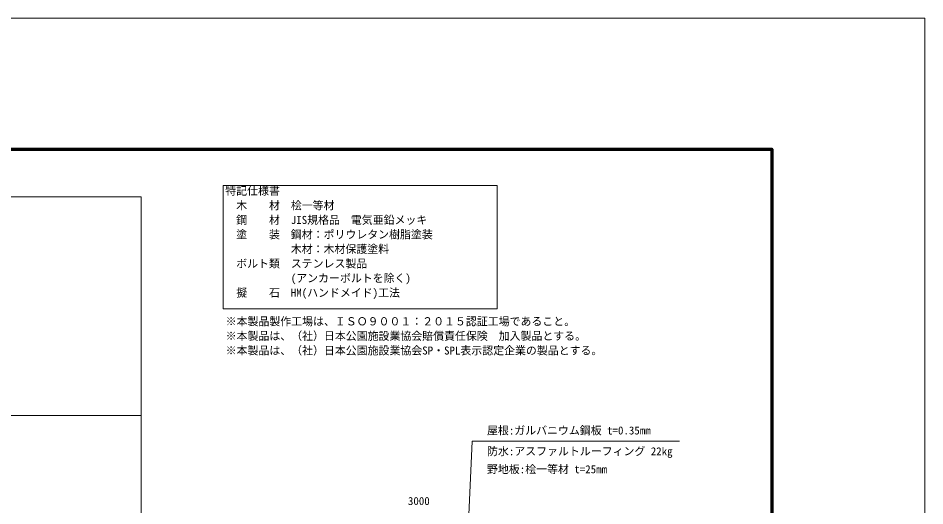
# Model space of a CAD drawing. Units: millimetres at full size, sheet at 1:30; details may follow other scales. Extents: x -600 to 13200, y -450 to 9360.
# Drawn here: x 6972 to 13200, y 6011 to 9360 of the extents above; entities that cross this region are included whole.
import ezdxf
from ezdxf.enums import TextEntityAlignment as Align

# ---------------------------------------------------------------- set-up
doc = ezdxf.new("R2010")
doc.units = ezdxf.units.MM
doc.header["$LTSCALE"] = 30
doc.layers.add('D-DOC', color=7, linetype='Continuous')
for name, color, linetype, lineweight in [('D-STR', 1, 'Continuous', 13), ('D-STR-DIM', 7, 'Continuous', 13), ('D-STR-HTXT', 7, 'Continuous', 13), ('D-TTL', 7, 'Continuous', 70), ('D-TTL-FRAM', 7, 'Continuous', 13), ('V-nasSTD', 5, 'Continuous', 13)]:
    doc.layers.add(name, color=color, linetype=linetype, lineweight=lineweight)
doc.styles.add('ＭＳ ゴシック', font='')
doc.styles.get('ＭＳ ゴシック').set_extended_font_data('MS Gothic')

msp = doc.modelspace()

# ---------------------------------------------------------------- linework, layer by layer
at = {"layer": 'D-STR'}
msp.add_line((4816.04, 6632.21), (7816.04, 6632.21), dxfattribs=at)
msp.add_lwpolyline([(6316.04, 8132.21), (7816.04, 8132.21), (7816.04, 5132.21), (6316.04, 5132.21)], dxfattribs=at)
at = {"layer": 'D-STR-HTXT'}
msp.add_lwpolyline([(10042, 5394.12), (10090.91, 6454.27), (10165.91, 6454.27), (11514.09, 6454.27)], dxfattribs=at)
at = {"layer": 'D-TTL'}
msp.add_lwpolyline([(450, 450), (450, 8460), (12150, 8460), (12150, 450)], close=True, dxfattribs=at)
at = {"layer": 'D-TTL-FRAM', "color": 2}
msp.add_lwpolyline([(8380.99, 8209.88), (10263.06, 8209.88), (10263.06, 7364.12), (8380.99, 7364.12)], close=True, dxfattribs=at)
at = {"layer": 'V-nasSTD'}
msp.add_lwpolyline([(-600, -450), (-600, 9360), (13200, 9360), (13200, -450)], close=True, dxfattribs=at)

# ---------------------------------------------------------------- texts
at = {"layer": 'D-DOC', "style": 'ＭＳ ゴシック'}
for s, p in [('特記仕様書', (8394.95, 8201.7)), ('\u3000木\u3000\u3000材\u3000桧一等材', (8394.95, 8101.7)), ('\u3000鋼\u3000\u3000材\u3000JIS規格品\u3000電気亜鉛メッキ', (8394.95, 8001.7)), ('\u3000塗\u3000\u3000装\u3000鋼材：ポリウレタン樹脂塗装', (8394.95, 7901.7)), ('\u3000\u3000\u3000\u3000\u3000\u3000木材：木材保護塗料', (8394.95, 7801.7)), ('\u3000ボルト類\u3000ステンレス製品', (8394.95, 7701.7)), ('\u3000\u3000\u3000\u3000\u3000\u3000(アンカーボルトを除く)', (8394.95, 7601.7)), ('\u3000擬\u3000\u3000石\u3000HM(ハンドメイド)工法', (8394.95, 7501.7)), ('※本製品製作工場は、ＩＳＯ９００１：２０１５認証工場であること。', (8397.54, 7304.94)), ('※本製品は、（社）日本公園施設業協会賠償責任保険\u3000加入製品とする。', (8397.54, 7204.94)), ('※本製品は、（社）日本公園施設業協会SP・SPL表示認定企業の製品とする。\u3000', (8397.54, 7104.94))]:
    msp.add_text(s, height=54.99, dxfattribs=at).set_placement(p, align=Align.TOP_LEFT)
at = {"layer": 'D-STR-DIM', "style": 'ＭＳ ゴシック'}
msp.add_text('3000', height=54.99, dxfattribs=at).set_placement((9724.35, 6071.52), align=Align.TOP_CENTER)
at = {"layer": 'D-STR-HTXT', "style": 'ＭＳ ゴシック'}
for s, p in [('屋根:ガルバニウム鋼板 t=0.35mm', (10192.55, 6555.9)), ('防水:アスファルトルーフィング 22kg', (10192.55, 6413.02)), ('野地板:桧一等材 t=25mm', (10192.55, 6289.52))]:
    msp.add_text(s, height=54.99, dxfattribs=at).set_placement(p, align=Align.TOP_LEFT)

doc.saveas('drawing.dxf')
